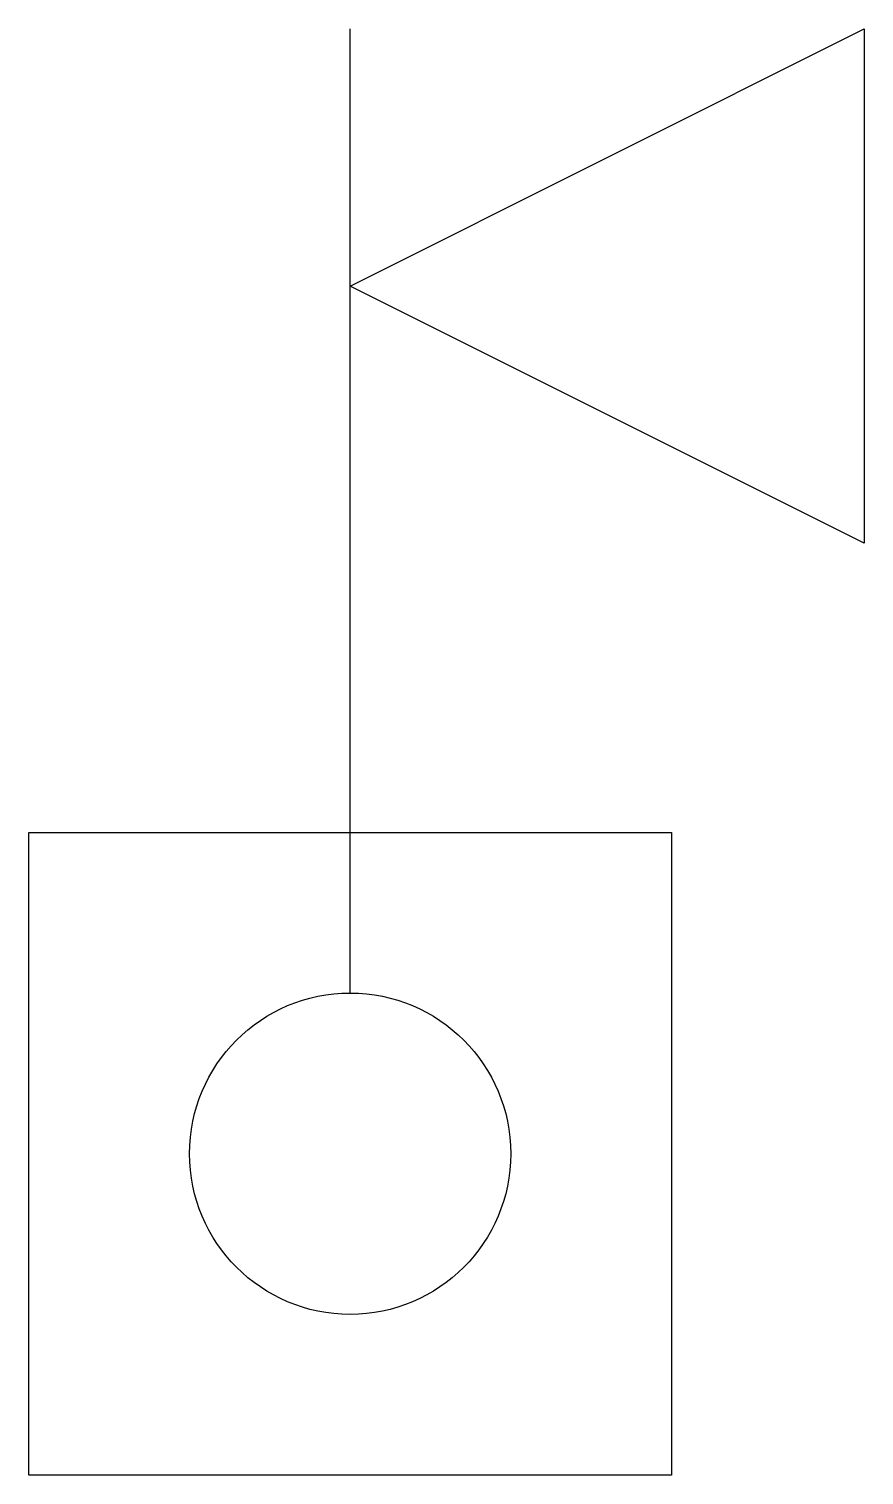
# Model space of a CAD drawing. Extents: x -1 to 1.6, y -1 to 3.5.
import ezdxf

# ---------------------------------------------------------------- set-up
doc = ezdxf.new("R2010")
doc.units = 0
doc.layers.get('0').update_dxf_attribs({"linetype": 'CONTINUOUS'})

msp = doc.modelspace()

# ---------------------------------------------------------------- linework, layer by layer
at = {"color": 0}
for p, q in [((0, 0.5), (0, 3.5)), ((0, 2.7), (1.6, 3.5)), ((1.6, 3.5), (1.6, 1.9)), ((1.6, 1.9), (0, 2.7))]:
    msp.add_line(p, q, dxfattribs=at)
msp.add_lwpolyline([(-1, -1), (-1, 1), (1, 1), (1, -1)], close=True, dxfattribs=at)
msp.add_circle((0, 0), 0.5, dxfattribs=at)

doc.saveas('drawing.dxf')
